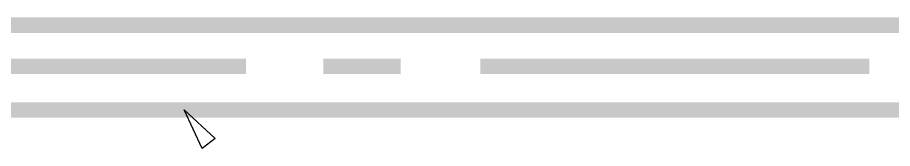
# Model space of a CAD drawing. Extents: x 0.1 to 11.6, y 0.3 to 16.2.
# Drawn here: x 7.09 to 7.657, y 13.237 to 13.322 of the extents above; entities that cross this region are included whole.
import ezdxf

# ---------------------------------------------------------------- set-up
doc = ezdxf.new("R2010")
doc.units = 0
doc.layers.get('0').update_dxf_attribs({"linetype": 'CONTINUOUS'})

msp = doc.modelspace()

# ---------------------------------------------------------------- linework, layer by layer
at = {"color": 0, "const_width": 0.01}
for points in [[(7.87831, 13.3167), (6.97331, 13.3167)], [(6.98503, 13.29), (7.23833, 13.29)], [(7.28836, 13.29), (7.33832, 13.29)], [(7.38997, 13.29), (7.64165, 13.29)], [(6.97331, 13.2617), (7.87831, 13.2617)]]:
    msp.add_lwpolyline(points, dxfattribs=at)
at = {"color": 9}
msp.add_lwpolyline([(7.21001, 13.2367), (7.19835, 13.2617), (7.21832, 13.2433), (7.21001, 13.2367)], close=True, dxfattribs=at)

doc.saveas('drawing.dxf')
